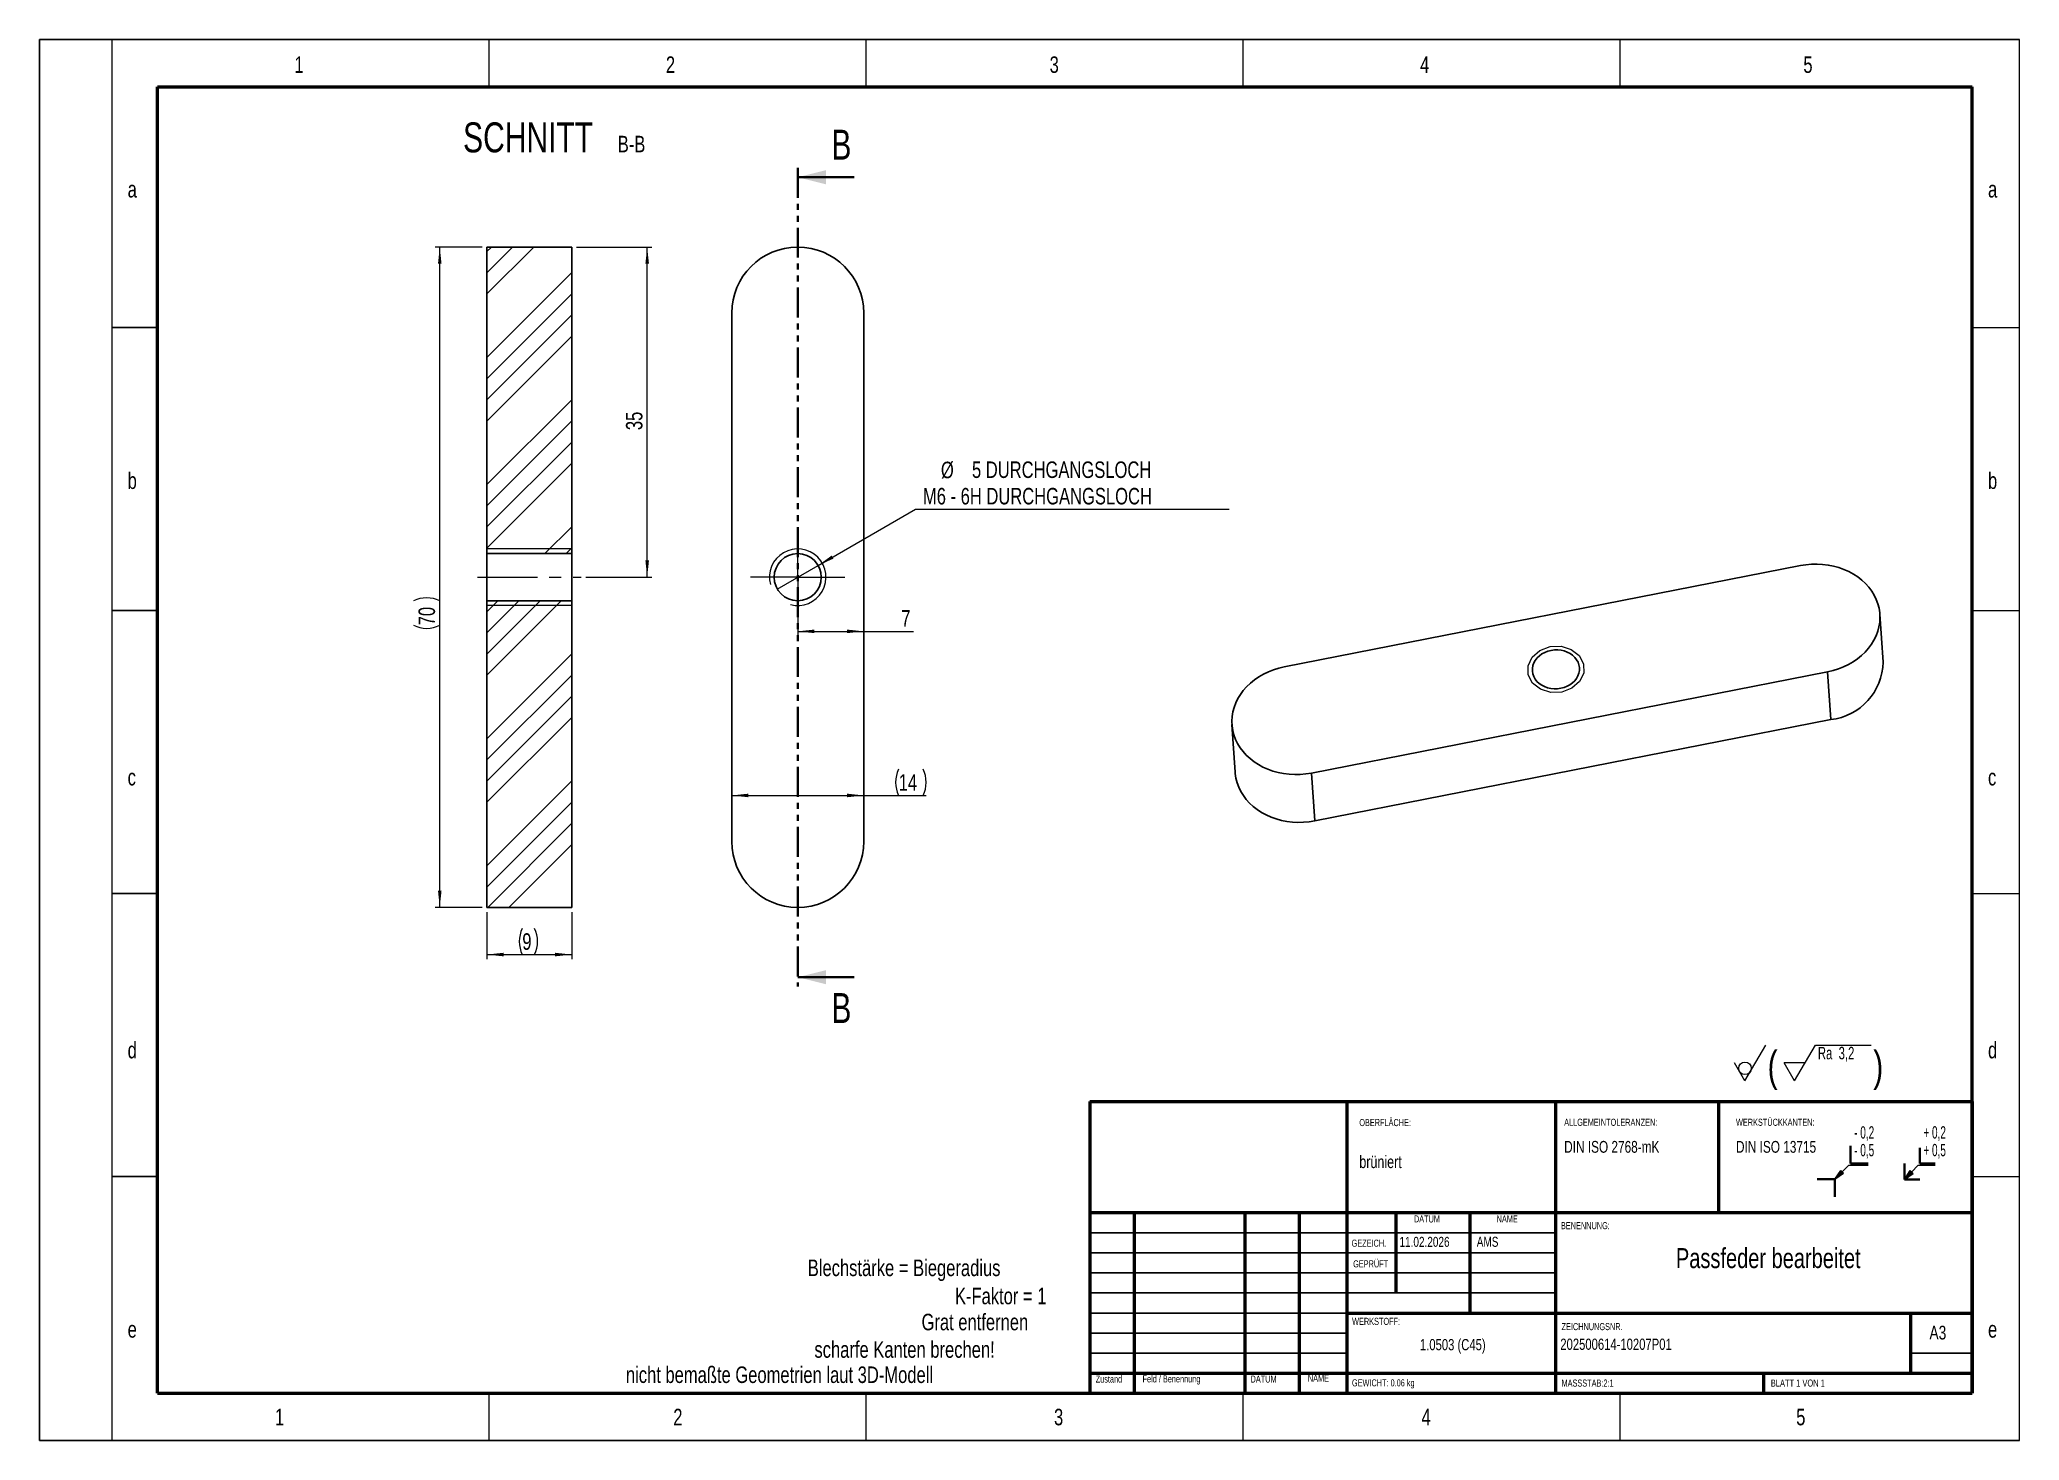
# Model space of a CAD drawing. Header units: millimetres. Extents: x 0 to 420, y 0 to 297.
import ezdxf

# ---------------------------------------------------------------- set-up
doc = ezdxf.new("R2010")
doc.units = ezdxf.units.MM
doc.header["$PDSIZE"] = -1
doc.linetypes.add('CENTERX2', pattern=[20.32, 12.7, -2.54, 2.54, -2.54])
doc.linetypes.add('PHANTOM', pattern=[12.7, 6.35, -1.27, 1.27, -1.27, 1.27, -1.27])
doc.styles.add('SLDTEXTSTYLE0', font='TXT', dxfattribs={"width": 0.605})
doc.styles.add('SLDTEXTSTYLE1', font='TXT', dxfattribs={"width": 0.75})
doc.styles.add('SLDTEXTSTYLE2', font='TXT', dxfattribs={"width": 0.678571})
doc.styles.add('SLDTEXTSTYLE3', font='TXT', dxfattribs={"width": 0.692308})
doc.dimstyles.new('SLDDIMSTYLE0', dxfattribs={"dimtxt": 3.5, "dimasz": 3.556, "dimexe": 0, "dimexo": 0.0625, "dimgap": 0.875, "dimtad": 0, "dimtih": 1, "dimtoh": 1, "dimdec": 6, "dimlfac": 0.5, "dimrnd": 1e-09, "dimzin": 12, "dimdsep": 46, "dimtxsty": 'SLDTEXTSTYLE1', "dimblk1": 'NONE', "dimsah": 1, "dimcen": 0, "dimadec": 0, "dimazin": 3, "dimtfac": 1, "dimtdec": 3, "dimtmove": 0, "dimatfit": 3, "dimldrblk": 'NONE', "dimfxl": 1, "dimfrac": 2, "dimtolj": 1, "dimtzin": 12, "dimarcsym": 0})
doc.dimstyles.new('SLDDIMSTYLE1', dxfattribs={"dimtxt": 3.5, "dimasz": 3.556, "dimexe": 0, "dimexo": 0.0625, "dimgap": 0.875, "dimtad": 1, "dimlfac": 0.5, "dimrnd": 1e-09, "dimzin": 12, "dimdsep": 46, "dimtxsty": 'SLDTEXTSTYLE1', "dimsah": 1, "dimcen": 0.09, "dimadec": 0, "dimazin": 3, "dimtfac": 1, "dimtdec": 3, "dimtofl": 0, "dimtmove": 0, "dimatfit": 3, "dimfxl": 1, "dimfrac": 2, "dimtolj": 1, "dimtzin": 12, "dimarcsym": 0})
doc.dimstyles.new('SLDDIMSTYLE2', dxfattribs={"dimtxt": 3.5, "dimasz": 3.556, "dimexe": 0, "dimexo": 0.0625, "dimgap": 0.875, "dimtad": 1, "dimlfac": 0.5, "dimrnd": 1e-09, "dimzin": 12, "dimdsep": 46, "dimtxsty": 'SLDTEXTSTYLE1', "dimsah": 1, "dimcen": 0.09, "dimadec": 0, "dimazin": 3, "dimtfac": 1, "dimtdec": 3, "dimtmove": 0, "dimatfit": 0, "dimfxl": 1, "dimfrac": 2, "dimtolj": 1, "dimtzin": 12, "dimarcsym": 0})
pattern_1 = [(45, (0, 0), (-13.4704, 13.4704), []), (45, (4.49, 0), (-13.4704, 13.4704), []), (45, (8.98, 0), (-13.4704, 13.4704), []), (45, (13.47, 0), (-13.4704, 13.4704), [])]

# ---------------------------------------------------------------- blocks, each defined once
blk = doc.blocks.new('SW_NOTE_0')
at = {"color": 0, "linetype": 'Continuous', "lineweight": 0, "insert": (0, 4.51), "char_height": 3.5, "attachment_point": 1, "style": 'SLDTEXTSTYLE0'}
blk.add_mtext('+ 0,5', dxfattribs=at)
blk = doc.blocks.new('SW_NOTE_0_1')
at = {"color": 0, "linetype": 'Continuous', "lineweight": 0, "insert": (0, 4.51), "char_height": 3.5, "attachment_point": 1, "style": 'SLDTEXTSTYLE0'}
blk.add_mtext('+ 0,2', dxfattribs=at)
blk = doc.blocks.new('SW_NOTE_0_2')
at = {"color": 0, "linetype": 'Continuous', "lineweight": 0, "insert": (0, 4.51), "char_height": 3.5, "attachment_point": 1, "style": 'SLDTEXTSTYLE0'}
blk.add_mtext('- 0,2', dxfattribs=at)
blk = doc.blocks.new('SW_NOTE_0_3')
at = {"color": 0, "linetype": 'Continuous', "lineweight": 0, "insert": (0, 4.51), "char_height": 3.5, "attachment_point": 1, "style": 'SLDTEXTSTYLE0'}
blk.add_mtext('- 0,5', dxfattribs=at)
blk = doc.blocks.new('Block3')
at = {"linetype": 'Continuous'}
for points in [[(735.45, 277.8), (737.92, 279.57), (737.22, 280.27)], [(755.16, 277.71), (757.62, 279.47), (756.78, 280.26)]]:
    blk.add_hatch(color=7, dxfattribs=at).paths.add_polyline_path(points, flags=0)
at = {"color": 7, "linetype": 'Continuous', "lineweight": 35}
for p, q in [((739.95, 287.3), (739.95, 282.3)), ((759.52, 286.66), (759.52, 282.3)), ((739.95, 282.3), (744.95, 282.3)), ((755.16, 277.71), (755.16, 282.3)), ((759.52, 282.3), (763.89, 282.3)), ((730.45, 277.8), (735.45, 277.8)), ((735.45, 277.8), (735.45, 272.8)), ((759.52, 277.71), (755.16, 277.71))]:
    blk.add_line(p, q, dxfattribs=at)
at = {"color": 7, "linetype": 'Continuous', "lineweight": 18}
for p, q in [((735.45, 277.8), (739.45, 281.8)), ((735.45, 277.8), (737.22, 280.27)), ((737.22, 280.27), (737.92, 279.57)), ((739.45, 281.8), (744.95, 281.8)), ((755.16, 277.71), (759.02, 281.8)), ((755.16, 277.71), (756.78, 280.26)), ((756.78, 280.26), (757.62, 279.47)), ((759.02, 281.8), (763.89, 281.8)), ((735.45, 277.8), (737.92, 279.57)), ((755.16, 277.71), (757.62, 279.47))]:
    blk.add_line(p, q, dxfattribs=at)
at = {"color": 7, "linetype": 'Continuous', "lineweight": 0}
for p in [(737.57, 279.92), (757.2, 279.87)]:
    blk.add_point(p, dxfattribs=at)
for name, p in [('SW_NOTE_0_2', (740.95, 288.28)), ('SW_NOTE_0_1', (760.52, 288.3)), ('SW_NOTE_0_3', (740.95, 283.28)), ('SW_NOTE_0', (760.52, 283.3))]:
    blk.add_blockref(name, p, dxfattribs=at)
blk = doc.blocks.new('SW_NOTE_0_4')
at = {"color": 0, "linetype": 'Continuous', "lineweight": 0}
for p, q in [((-4.81, 1.87), (-0.35, 9.43)), ((5.71, 1.87), (10.17, 9.43)), ((10.17, 9.43), (22, 9.43)), ((-4.81, 1.87), (-7.04, 5.65)), ((5.71, 1.87), (3.48, 5.65)), ((7.94, 5.65), (3.48, 5.65))]:
    blk.add_line(p, q, dxfattribs=at)
blk.add_circle((-4.81, 4.52), 1.32, dxfattribs=at)
at = {"color": 0, "linetype": 'Continuous', "lineweight": 0, "attachment_point": 1}
for s, insert, char_height, style in [('(', (0, 8.19), 6.35, 'SLDTEXTSTYLE1'), ('Ra  3,2', (10.66, 9.06), 2.646, 'SLDTEXTSTYLE2'), (')', (22.41, 8.19), 6.35, 'SLDTEXTSTYLE1')]:
    blk.add_mtext(s, dxfattribs=dict(at, insert=insert, char_height=char_height, style=style))
blk = doc.blocks.new('SW_NOTE_0_5')
at = {"color": 0, "linetype": 'Continuous', "lineweight": 0, "attachment_point": 1, "style": 'SLDTEXTSTYLE1'}
for s, insert, char_height in [('ALLGEMEINTOLERANZEN:', (0, 1.93), 1.5), ('DIN ISO 2768-mK', (0, -2.78), 2.5)]:
    blk.add_mtext(s, dxfattribs=dict(at, insert=insert, char_height=char_height))
blk = doc.blocks.new('SW_NOTE_0_6')
at = {"color": 0, "linetype": 'Continuous', "lineweight": 0, "attachment_point": 1, "style": 'SLDTEXTSTYLE1'}
for s, insert, char_height in [('WERKSTÜCKKANTEN:', (0, 1.93), 1.5), ('DIN ISO 13715', (0, -2.78), 2.5)]:
    blk.add_mtext(s, dxfattribs=dict(at, insert=insert, char_height=char_height))
blk = doc.blocks.new('_D')
at = {"color": 7, "linetype": 'Continuous', "lineweight": 0}
for p, q in [((165.15, 185.52), (185.8, 197.44)), ((185.8, 197.44), (252.36, 197.44)), ((156.49, 180.52), (165.15, 185.52))]:
    blk.add_line(p, q, dxfattribs=at)
at = {"color": 7, "linetype": 'Continuous', "lineweight": 18}
blk.add_solid([(165.15, 185.52), (168.42, 186.97), (168.04, 187.63)], dxfattribs=at)
at = {"color": 7, "linetype": 'Continuous', "lineweight": 18, "char_height": 3.5, "attachment_point": 1, "style": 'SLDTEXTSTYLE1'}
for s, insert in [('%%c', (191.2, 207.51)), ('5 DURCHGANGSLOCH', (197.79, 207.56)), ('M6 - 6H DURCHGANGSLOCH', (187.39, 201.95))]:
    blk.add_mtext(s, dxfattribs=dict(at, insert=insert))
blk = doc.blocks.new('_None')
blk = doc.blocks.new('_D_1')
at = {"color": 7, "linetype": 'Continuous', "lineweight": 0}
for p, q in [((146.82, 136.75), (174.82, 136.75)), ((174.82, 136.75), (188.07, 136.75))]:
    blk.add_line(p, q, dxfattribs=at)
at = {"color": 7, "linetype": 'Continuous', "lineweight": 18}
for centre, start, end in [((187.79, 139.53), 153.4349, 206.5651), ((181.85, 139.53), 333.4349, 26.5651)]:
    blk.add_arc(centre, 6.21, start, end, dxfattribs=at)
for points in [[(146.82, 136.75), (150.38, 136.37), (150.38, 137.13)], [(174.82, 136.75), (171.27, 137.13), (171.27, 136.37)]]:
    blk.add_solid(points, dxfattribs=at)
at = {"color": 7, "linetype": 'Continuous', "lineweight": 18, "insert": (182.24, 141.26), "char_height": 3.5, "attachment_point": 1, "style": 'SLDTEXTSTYLE1'}
blk.add_mtext('14', dxfattribs=at)
blk = doc.blocks.new('_D_2')
at = {"color": 7, "linetype": 'Continuous', "lineweight": 0}
for p, q in [((160.82, 182.02), (160.82, 170.54)), ((160.82, 171.54), (174.82, 171.54)), ((174.82, 171.54), (185.38, 171.54))]:
    blk.add_line(p, q, dxfattribs=at)
at = {"color": 7, "linetype": 'Continuous', "lineweight": 18}
for points in [[(160.82, 171.54), (164.38, 171.16), (164.38, 171.92)], [(174.82, 171.54), (171.27, 171.92), (171.27, 171.16)]]:
    blk.add_solid(points, dxfattribs=at)
at = {"color": 7, "linetype": 'Continuous', "lineweight": 18, "insert": (182.79, 176.05), "char_height": 3.5, "attachment_point": 1, "style": 'SLDTEXTSTYLE1'}
blk.add_mtext('7', dxfattribs=at)
blk = doc.blocks.new('SW_CENTERMARKSYMBOL_0')
at = {"color": 0, "linetype": 'Continuous', "lineweight": 18}
for p, q in [((0, 5), (0, 10)), ((0, 0), (0, 5)), ((-5, 0), (-10, 0)), ((0, 0), (-5, 0)), ((0, 0), (0, -5)), ((0, 0), (5, 0)), ((5, 0), (10, 0)), ((0, -5), (0, -10))]:
    blk.add_line(p, q, dxfattribs=at)
blk = doc.blocks.new('_D_3')
at = {"color": 7, "linetype": 'Continuous', "lineweight": 0}
for p, q in [((113.89, 253.02), (129.89, 253.02)), ((128.89, 183.02), (128.89, 253.02)), ((115.89, 183.02), (129.89, 183.02))]:
    blk.add_line(p, q, dxfattribs=at)
at = {"color": 7, "linetype": 'Continuous', "lineweight": 18}
for points in [[(128.89, 253.02), (128.51, 249.46), (129.27, 249.46)], [(128.89, 183.02), (129.27, 186.57), (128.51, 186.57)]]:
    blk.add_solid(points, dxfattribs=at)
at = {"color": 7, "linetype": 'Continuous', "lineweight": 18, "insert": (124.38, 214.2), "char_height": 3.5, "attachment_point": 1, "rotation": 90, "style": 'SLDTEXTSTYLE1'}
blk.add_mtext('35', dxfattribs=at)
blk = doc.blocks.new('_D_4')
at = {"color": 7, "linetype": 'Continuous', "lineweight": 0}
for p, q in [((94.89, 112.02), (94.89, 102.02)), ((112.89, 112.02), (112.89, 102.02)), ((94.89, 103.02), (112.89, 103.02))]:
    blk.add_line(p, q, dxfattribs=at)
at = {"color": 7, "linetype": 'Continuous', "lineweight": 18}
for centre, start, end in [((107.96, 105.8), 153.4349, 206.5651), ((99.43, 105.8), 333.4349, 26.5651)]:
    blk.add_arc(centre, 6.21, start, end, dxfattribs=at)
for points in [[(94.89, 103.02), (98.45, 102.64), (98.45, 103.4)], [(112.89, 103.02), (109.33, 103.4), (109.33, 102.64)]]:
    blk.add_solid(points, dxfattribs=at)
at = {"color": 7, "linetype": 'Continuous', "lineweight": 18, "insert": (102.4, 107.53), "char_height": 3.5, "attachment_point": 1, "style": 'SLDTEXTSTYLE1'}
blk.add_mtext('9', dxfattribs=at)
blk = doc.blocks.new('_D_5')
at = {"color": 7, "linetype": 'Continuous', "lineweight": 0}
for p, q in [((93.89, 253.02), (83.89, 253.02)), ((84.89, 113.02), (84.89, 253.02)), ((93.89, 113.02), (83.89, 113.02))]:
    blk.add_line(p, q, dxfattribs=at)
at = {"color": 7, "linetype": 'Continuous', "lineweight": 18}
for centre, start, end in [((82.11, 172.44), 63.4349, 116.5651), ((82.11, 178.38), 243.4349, 296.5651)]:
    blk.add_arc(centre, 6.21, start, end, dxfattribs=at)
for points in [[(84.89, 253.02), (84.51, 249.46), (85.27, 249.46)], [(84.89, 113.02), (85.27, 116.57), (84.51, 116.57)]]:
    blk.add_solid(points, dxfattribs=at)
at = {"color": 7, "linetype": 'Continuous', "lineweight": 18, "insert": (80.38, 172.82), "char_height": 3.5, "attachment_point": 1, "rotation": 90, "style": 'SLDTEXTSTYLE1'}
blk.add_mtext('70', dxfattribs=at)
blk = doc.blocks.new('SW_NOTE_0_7')
at = {"color": 0, "linetype": 'Continuous', "lineweight": 0, "attachment_point": 2, "style": 'SLDTEXTSTYLE1'}
for s, insert, char_height in [('SCHNITT', (16.07, 8.19), 6.35), ('B-B', (38.01, 5.35), 3.5)]:
    blk.add_mtext(s, dxfattribs=dict(at, insert=insert, char_height=char_height))

msp = doc.modelspace()

# ---------------------------------------------------------------- hatches: boundary and pattern name
at = {"linetype": 'Continuous', "lineweight": 18}
h = msp.add_hatch(dxfattribs=at)
h.set_pattern_fill('DIN 201 Stahl und Stahlguss', style=0, pattern_type=2)
h.set_pattern_definition(pattern_1)
h.paths.add_polyline_path([(112.8892279, 188.018932), (112.8892279, 253.018932), (94.8892279, 253.018932), (94.8892279, 188.018932)], flags=0)
h = msp.add_hatch(dxfattribs=at)
h.set_pattern_fill('DIN 201 Stahl und Stahlguss', style=0, pattern_type=2)
h.set_pattern_definition(pattern_1)
h.paths.add_polyline_path([(94.8892279, 178.018932), (94.8892279, 113.018932), (112.8892279, 113.018932), (112.8892279, 178.018932)], flags=0)

# ---------------------------------------------------------------- linework, layer by layer
at = {"color": 7, "linetype": 'Continuous', "lineweight": 25}
for p, q in [((0.0039786, 0.02368), (0.0039786, 296.9917057)), ((0.0039786, 296.9917057), (419.9752214, 296.9917057)), ((112.8892279, 253.018932), (94.8892279, 253.018932)), ((94.8892279, 188.018932), (94.8892279, 253.018932)), ((112.8892279, 188.018932), (112.8892279, 253.018932)), ((15.3384379, 235.9917057), (25.0039786, 235.9917057)), ((146.8234873, 239.018932), (146.8234873, 127.018932)), ((174.8234873, 127.018932), (174.8234873, 239.018932)), ((94.8892279, 188.018932), (112.8892279, 188.018932)), ((94.8892279, 188.018932), (94.8892279, 178.018932)), ((112.8892279, 178.018932), (112.8892279, 188.018932)), ((264.0126627, 163.9959583), (373.5149286, 185.4777136)), ((112.8892279, 178.018932), (94.8892279, 178.018932)), ((94.8892279, 113.018932), (94.8892279, 178.018932)), ((112.8892279, 113.018932), (112.8892279, 178.018932)), ((15.3384379, 175.9917057), (25.0039786, 175.9917057)), ((391.0618673, 165.0372367), (390.3738351, 175.1717951)), ((379.2970456, 162.9693305), (269.7947797, 141.4875752)), ((379.9850778, 152.8347722), (379.2970456, 162.9693305)), ((252.9358732, 151.7934937), (253.6239053, 141.6589354)), ((379.9850778, 152.8347722), (270.4828118, 131.3530169)), ((270.4828118, 131.3530169), (269.7947797, 141.4875752)), ((15.3384379, 115.9917057), (25.0039786, 115.9917057)), ((94.8892279, 113.018932), (112.8892279, 113.018932)), ((15.3384379, 55.9917057), (25.0039786, 55.9917057)), ((321.5752214, 44.02368), (222.7752214, 44.02368)), ((321.5752214, 39.77368), (222.7752214, 39.77368)), ((321.5752214, 35.52368), (222.7752214, 35.52368)), ((321.5752214, 31.27368), (222.7752214, 31.27368)), ((277.3752214, 27.02368), (222.7752214, 27.02368)), ((277.3752214, 22.773608), (222.7752214, 22.773608)), ((277.3752214, 18.52368), (222.7752214, 18.52368)), ((409.9752214, 18.52368), (396.9752214, 18.52368)), ((0.0039786, 0.02368), (419.9752214, 0.02368))]:
    msp.add_line(p, q, dxfattribs=at)
at = {"color": 7, "linetype": 'Continuous', "lineweight": 18}
for p, q in [((15.3384379, 296.9917057), (15.3384379, 0.02368)), ((95.3002623, 296.9917057), (95.3002623, 286.9917057)), ((175.2620866, 296.9917057), (175.2620866, 286.9917057)), ((255.2239109, 296.9917057), (255.2239109, 286.9917057)), ((335.1857353, 296.9917057), (335.1857353, 286.9917057)), ((419.9752214, 0.02368), (419.9752214, 296.9917057)), ((409.9752214, 235.9917057), (419.9752214, 235.9917057)), ((112.8892279, 189.018932), (94.8892279, 189.018932)), ((112.8892279, 177.018932), (94.8892279, 177.018932)), ((409.9752214, 175.9917057), (419.9752214, 175.9917057)), ((409.9752214, 115.9917057), (419.9752214, 115.9917057)), ((409.9752214, 55.9917057), (419.9752214, 55.9917057)), ((95.3002623, 10.02368), (95.3002623, 0.02368)), ((175.2620866, 10.02368), (175.2620866, 0.02368)), ((255.2239109, 10.02368), (255.2239109, 0.02368)), ((335.1857353, 10.02368), (335.1857353, 0.02368))]:
    msp.add_line(p, q, dxfattribs=at)
at = {"color": 7, "linetype": 'Continuous', "lineweight": 50}
for p, q in [((25.0039786, 10.02368), (25.0039786, 286.9917057)), ((25.0039786, 286.9917057), (409.9752214, 286.9917057)), ((409.9752214, 10.02368), (409.9752214, 286.9917057)), ((222.7752214, 71.8979988), (409.9752214, 71.8979988)), ((222.7752214, 71.8979988), (222.7752214, 10.02368)), ((277.3752214, 10.02368), (277.3752214, 71.8979988)), ((321.5752214, 71.8979988), (321.5752214, 10.02368)), ((356.1667788, 71.8979988), (356.1667788, 48.27368)), ((409.9752214, 71.8979988), (409.9752214, 10.02368)), ((409.9752214, 48.27368), (222.7752214, 48.27368)), ((232.1766982, 48.27368), (232.1766982, 10.02368)), ((255.6679334, 48.27368), (255.6679334, 10.02368)), ((267.1741476, 48.27368), (267.1741476, 10.02368)), ((287.7752214, 31.27368), (287.7752214, 48.27368)), ((303.3752214, 48.27368), (303.3752214, 27.02368)), ((277.3752214, 27.02368), (409.9752214, 27.02368)), ((396.9752214, 14.27368), (396.9752214, 27.02368)), ((222.7752214, 14.27368), (409.9752214, 14.27368)), ((365.7752214, 10.02368), (365.7752214, 14.27368)), ((25.0039786, 10.02368), (409.9752214, 10.02368))]:
    msp.add_line(p, q, dxfattribs=at)
at = {"color": 7, "linetype": 'PHANTOM', "lineweight": 35}
msp.add_line((160.8234873, 269.818932), (160.8234873, 96.218932), dxfattribs=at)
at = {"color": 7, "linetype": 'Continuous', "lineweight": 35}
for p, q in [((172.8234873, 267.818932), (160.8234873, 267.818932)), ((172.8234873, 98.218932), (160.8234873, 98.218932))]:
    msp.add_line(p, q, dxfattribs=at)
at = {"color": 7, "linetype": 'CENTERX2', "lineweight": 18}
msp.add_line((92.8892279, 183.018932), (114.8892279, 183.018932), dxfattribs=at)
at = {"color": 7, "linetype": 'Continuous', "lineweight": 25, "flags": 128}
for points in [[(373.5149286, 185.4777136), (374.6861488, 185.6648927), (375.8697605, 185.7696366), (377.0572356, 185.7911904), (378.2400186, 185.7293989), (379.4095872, 185.5847072), (380.5575149, 185.358158), (381.6755307, 185.0513835), (382.7555794, 184.666594), (383.7898791, 184.2065619), (384.7709776, 183.6746018), (385.6918063, 183.0745464), (386.5457303, 182.4107192), (387.3265973, 181.6879031), (388.0287811, 180.9113059), (388.6472224, 180.0865231), (389.1774652, 179.2194972), (389.6156893, 178.3164752), (389.9587372, 177.3839634), (390.2041372, 176.4286806), (390.3501212, 175.4575095), (390.3956374, 174.4774475), (390.3403579, 173.495556), (390.1846809, 172.5189095), (389.9297281, 171.5545447), (389.5773364, 170.60941), (389.1300449, 169.6903151), (388.5910762, 168.803882), (387.9643137, 167.9564976), (387.2542732, 167.1542672), (386.4660705, 166.402971), (385.6053847, 165.708022), (384.678417, 165.0744273), (383.6918463, 164.5067522), (382.6527808, 164.0090865), (381.568707, 163.5850161), (380.4474357, 163.2375964), (379.2970456, 162.9693305)], [(269.7947797, 141.4875752), (268.6235595, 141.3003961), (267.4399479, 141.1956522), (266.2524727, 141.1740984), (265.0696898, 141.23589), (263.9001211, 141.3805816), (262.7521934, 141.6071308), (261.6341776, 141.9139053), (260.5541289, 142.2986948), (259.5198293, 142.7587269), (258.5387307, 143.290687), (257.6179021, 143.8907424), (256.763978, 144.5545696), (255.983111, 145.2773857), (255.2809272, 146.0539829), (254.662486, 146.8787657), (254.1322431, 147.7457916), (253.694019, 148.6488136), (253.3509711, 149.5813254), (253.1055711, 150.5366082), (252.9595871, 151.5077793), (252.9140709, 152.4878413), (252.9693504, 153.4697328), (253.1250274, 154.4463793), (253.3799802, 155.4107441), (253.7323719, 156.3558788), (254.1796634, 157.2749737), (254.7186321, 158.1614068), (255.3453946, 159.0087912), (256.0554352, 159.8110216), (256.8436378, 160.5623179), (257.7043236, 161.2572668), (258.6312913, 161.8908615), (259.617862, 162.4585367), (260.6569275, 162.9562023), (261.7410013, 163.3802727), (262.8622726, 163.7276924), (264.0126627, 163.9959583)], [(322.6873751, 159.4632903), (323.3725707, 159.6406824), (324.0227986, 159.8962859), (324.624822, 160.2248972), (325.1663854, 160.6198269), (325.6364642, 161.0730352), (326.0254888, 161.5752963), (326.32554, 162.1163855), (326.5305094, 162.6852878), (326.6362246, 163.2704219), (326.6405334, 163.8598763), (326.5433482, 164.4416513), (326.3466473, 165.0039038), (326.0544351, 165.5351877), (325.67266, 166.0246878), (325.2090941, 166.4624393), (324.673174, 166.8395307), (324.0758097, 167.1482856), (323.4291617, 167.3824185), (322.7463939, 167.5371634), (322.0414055, 167.6093699), (321.3285481, 167.5975682), (320.6223333, 167.5019985), (319.9371376, 167.3246064), (319.2869097, 167.069003), (318.6848863, 166.7403916), (318.1433229, 166.345462), (317.6732442, 165.8922536), (317.2842195, 165.3899925), (316.9841684, 164.8489033), (316.7791989, 164.2800011), (316.6734837, 163.6948669), (316.6691749, 163.1054125), (316.7663601, 162.5236375), (316.963061, 161.961385), (317.2552733, 161.4301011), (317.6370483, 160.940601), (318.1006142, 160.5028495), (318.6365343, 160.1257581), (319.2338986, 159.8170033), (319.8805466, 159.5828703), (320.5633144, 159.4281254), (321.2683028, 159.3559189), (321.9811602, 159.3677206), (322.6873751, 159.4632903)], [(270.4828118, 131.3530169), (269.3115916, 131.1658377), (268.12798, 131.0610939), (266.9405048, 131.0395401), (265.7577219, 131.1013316), (264.5881532, 131.2460232), (263.4402255, 131.4725724), (262.3222097, 131.779347), (261.2421611, 132.1641365), (260.2078614, 132.6241686), (259.2267628, 133.1561287), (258.3059342, 133.7561841), (257.4520101, 134.4200113), (256.6711431, 135.1428274), (255.9689593, 135.9194246), (255.3505181, 136.7442074), (254.8202752, 137.6112332), (254.3820511, 138.5142552), (254.0390032, 139.446767), (253.7936032, 140.4020499), (253.6476192, 141.373221), (253.6239053, 141.6589354)]]:
    msp.add_lwpolyline(points, dxfattribs=at)
at = {"color": 7, "linetype": 'Continuous', "lineweight": 18, "flags": 128}
msp.add_lwpolyline([(322.8938792, 158.6594195), (320.5546693, 158.5861703), (318.3829525, 159.258365), (316.709353, 160.5736679), (315.7886613, 162.3318361), (315.7610443, 164.2652044), (316.6307064, 166.0794351), (318.2652494, 167.4983279), (320.4158291, 168.3058693), (322.7550391, 168.3791185), (324.9267558, 167.7069238), (326.6003553, 166.3916209), (327.521047, 164.6334527), (327.548664, 162.7000844), (326.6790019, 160.8858537), (325.0444589, 159.4669609), (322.8938792, 158.6594195)], dxfattribs=at)
at = {"color": 7, "linetype": 'Continuous', "lineweight": 25}
msp.add_circle((160.8234873, 183.018932), 5, dxfattribs=at)
for centre, radius, start, end in [((160.8234873, 239.018932), 14, 0, 180), ((378.5407331, 165.2745875), 12.5233836, 276.622764558, 358.914030471), ((160.8234873, 127.018932), 14, 180, 0)]:
    msp.add_arc(centre, radius, start, end, dxfattribs=at)
at = {"color": 7, "linetype": 'Continuous', "lineweight": 18}
msp.add_arc((160.8234873, 183.018932), 6, 255, 195, dxfattribs=at)
at = {"color": 7, "linetype": 'Continuous', "lineweight": 35}
for points in [[(160.8234873, 267.818932), (166.8234873, 266.318932), (166.8234873, 269.318932)], [(160.8234873, 98.218932), (166.8234873, 96.718932), (166.8234873, 99.718932)]]:
    msp.add_solid(points, dxfattribs=at)

# ---------------------------------------------------------------- block references
at = {"color": 7, "linetype": 'Continuous', "lineweight": 0}
for name, p in [('SW_NOTE_0_7', (87.5624754, 271.2513592)), ('SW_CENTERMARKSYMBOL_0', (160.8234873, 183.018932)), ('SW_NOTE_0_4', (366.5638886, 74.3938833)), ('SW_NOTE_0_5', (323.4068288, 66.2846455)), ('SW_NOTE_0_6', (359.8540934, 66.2846453))]:
    msp.add_blockref(name, p, dxfattribs=at)
at = {"color": 7, "linetype": 'Continuous', "xscale": 0.75, "yscale": 0.75, "zscale": 0.75}
msp.add_blockref('Block3', (-170.7865327, -152.9741272), dxfattribs=at)

# ---------------------------------------------------------------- texts
at = {"color": 7, "linetype": 'Continuous', "lineweight": 0}
for s, insert, char_height, attachment_point, style in [('1', (54.0453823, 293.4361381), 3.5, 1, 'SLDTEXTSTYLE1'), ('2', (132.859206, 293.4361381), 3.5, 1, 'SLDTEXTSTYLE1'), ('3', (214.2560347, 293.4361381), 3.5, 1, 'SLDTEXTSTYLE1'), ('4', (292.8362889, 293.4361381), 3.5, 1, 'SLDTEXTSTYLE1'), ('5', (374.1454649, 293.4361381), 3.5, 1, 'SLDTEXTSTYLE1'), ('a', (18.6785884, 267.0172048), 3.5, 1, 'SLDTEXTSTYLE1'), ('a', (413.3153719, 267.0172048), 3.5, 1, 'SLDTEXTSTYLE1'), ('b', (18.6785884, 205.2312638), 3.5, 1, 'SLDTEXTSTYLE1'), ('b', (413.3153719, 205.2312638), 3.5, 1, 'SLDTEXTSTYLE1'), ('c', (18.6785884, 142.3738903), 3.5, 1, 'SLDTEXTSTYLE1'), ('c', (413.3153719, 142.3738903), 3.5, 1, 'SLDTEXTSTYLE1'), ('d', (18.6785884, 84.5165351), 3.5, 1, 'SLDTEXTSTYLE1'), ('d', (413.3153719, 84.5165351), 3.5, 1, 'SLDTEXTSTYLE1'), ('OBERFLÄCHE:', (279.9513713, 68.1512909), 1.5, 1, 'SLDTEXTSTYLE1'), ('brüniert', (279.9513713, 60.3971183), 2.64583333, 1, 'SLDTEXTSTYLE1'), ('DATUM', (291.5358669, 47.7227044), 1.5, 1, 'SLDTEXTSTYLE1'), ('NAME', (309.084155, 47.7227044), 1.5, 1, 'SLDTEXTSTYLE1'), ('BENENNUNG:', (322.7314083, 46.3020143), 1.5, 1, 'SLDTEXTSTYLE1'), ('GEZEICH.', (278.3162657, 42.5841959), 1.5, 1, 'SLDTEXTSTYLE1'), ('11.02.2026', (288.472059, 43.1725471), 2.11666667, 1, 'SLDTEXTSTYLE1'), ('AMS', (304.8684751, 43.1786696), 2.11666667, 1, 'SLDTEXTSTYLE1'), ('Blechstärke = Biegeradius', (162.9556095, 38.350722), 3.5, 1, 'SLDTEXTSTYLE1'), ('GEPRÜFT', (278.6397553, 38.1992126), 1.5, 1, 'SLDTEXTSTYLE1'), ('Passfeder bearbeitet', (366.7046053, 40.7795213), 4.233333333, 2, 'SLDTEXTSTYLE1'), ('K-Faktor = 1', (194.1735557, 32.3818168), 3.5, 1, 'SLDTEXTSTYLE1'), ('Grat entfernen', (187.086782, 26.8614256), 3.5, 1, 'SLDTEXTSTYLE1'), ('WERKSTOFF:', (278.4210837, 26.0097363), 1.5, 1, 'SLDTEXTSTYLE1'), ('e', (18.6785884, 25.3073576), 3.5, 1, 'SLDTEXTSTYLE1'), ('scharfe Kanten brechen!', (164.3659534, 21.036044), 3.5, 1, 'SLDTEXTSTYLE1'), ('1.0503 (C45)', (299.7794775, 21.5092459), 2.38125, 2, 'SLDTEXTSTYLE1'), ('202500614-10207P01', (322.588445, 21.5979429), 2.38125, 1, 'SLDTEXTSTYLE1'), ('ZEICHNUNGSNR.', (322.8491875, 24.8923179), 1.5, 1, 'SLDTEXTSTYLE1'), ('A3', (400.8962062, 24.3241246), 2.91041667, 1, 'SLDTEXTSTYLE1'), ('e', (413.3153719, 25.3073576), 3.5, 1, 'SLDTEXTSTYLE1'), ('nicht bemaßte Geometrien laut 3D-Modell', (124.3735985, 15.6925872), 3.5, 1, 'SLDTEXTSTYLE1'), ('Zustand', (224.0352772, 13.7773344), 1.5, 1, 'SLDTEXTSTYLE1'), ('Feld / Benennung', (233.9723748, 13.8114161), 1.5, 1, 'SLDTEXTSTYLE1'), ('DATUM', (256.8849949, 13.7740828), 1.5, 1, 'SLDTEXTSTYLE1'), ('NAME', (269.0348238, 13.9608462), 1.5, 1, 'SLDTEXTSTYLE1'), ('GEWICHT: 0.06 kg', (278.3930325, 12.972992), 1.4986, 1, 'SLDTEXTSTYLE1'), ('MASSSTAB:2:1', (322.8491875, 12.9237673), 1.5, 1, 'SLDTEXTSTYLE1'), ('BLATT 1 VON 1', (367.2535158, 12.9237673), 1.5, 1, 'SLDTEXTSTYLE3'), ('1', (49.9255953, 6.7220826), 3.5, 1, 'SLDTEXTSTYLE1'), ('2', (134.4227104, 6.7220826), 3.5, 1, 'SLDTEXTSTYLE1'), ('3', (215.1942891, 6.7220826), 3.5, 1, 'SLDTEXTSTYLE1'), ('4', (293.1413441, 6.7220826), 3.5, 1, 'SLDTEXTSTYLE1'), ('5', (372.6266858, 6.7220826), 3.5, 1, 'SLDTEXTSTYLE1')]:
    msp.add_mtext(s, dxfattribs=dict(at, insert=insert, char_height=char_height, attachment_point=attachment_point, style=style))
at = {"color": 7, "linetype": 'Continuous', "char_height": 6.35, "attachment_point": 1, "style": 'SLDTEXTSTYLE1'}
for insert in [(167.9646826, 277.904014), (167.9646826, 94.8605997)]:
    msp.add_mtext('B', dxfattribs=dict(at, insert=insert))

# ---------------------------------------------------------------- dimensions: what is measured, and where the dimension line sits
at = {"color": 7, "linetype": 'Continuous', "lineweight": 18}
dim = msp.add_linear_dim(base=(84.8892279, 253.018932), p1=(94.8892279, 113.018932), p2=(94.8892279, 253.018932), angle=90, text='(<>)', dimstyle='SLDDIMSTYLE1', dxfattribs=at)
dim.commit()
dim.dimension.update_dxf_attribs({"geometry": '_D_5', "text_midpoint": (84.8892279, 175.4058292), "dimtype": 160})
dim = msp.add_linear_dim(base=(128.8892279, 253.018932), p1=(114.8892279, 183.018932), p2=(112.8892279, 253.018932), angle=90, dimstyle='SLDDIMSTYLE1', dxfattribs=at)
dim.commit()
dim.dimension.update_dxf_attribs({"geometry": '_D_3', "text_midpoint": (128.8892279, 216.7866271), "dimtype": 160})
dim = msp.add_diameter_dim_2p(p1=(156.4933602, 180.518932), p2=(165.1536143, 185.518932), text='<> DURCHGANGSLOCH\\PM6 - 6H DURCHGANGSLOCH\\P', dimstyle='SLDDIMSTYLE0', dxfattribs=at)
dim.commit()
dim.dimension.update_dxf_attribs({"geometry": '_D', "text_midpoint": (219.8755546, 203.0228348), "dimtype": 163})
dim = msp.add_linear_dim(base=(174.8234873, 171.540474), p1=(160.8234873, 183.018932), p2=(174.8234873, 127.018932), dimstyle='SLDDIMSTYLE1', dxfattribs=at)
dim.commit()
dim.dimension.update_dxf_attribs({"geometry": '_D_2', "text_midpoint": (184.0877525, 171.540474), "dimtype": 160})
for base, p1, p2, dimstyle, picture, middle in [((174.8234873, 136.7522776), (146.8234873, 127.018932), (174.8234873, 127.018932), 'SLDDIMSTYLE1', '_D_1', (184.8234873, 136.7522776)), ((112.8892279, 103.018932), (94.8892279, 113.018932), (112.8892279, 113.018932), 'SLDDIMSTYLE2', '_D_4', (103.6956067, 103.018932))]:
    dim = msp.add_linear_dim(base=base, p1=p1, p2=p2, text='(<>)', dimstyle=dimstyle, dxfattribs=at)
    dim.commit()
    dim.dimension.update_dxf_attribs({"geometry": picture, "text_midpoint": middle, "dimtype": 160})

doc.saveas('drawing.dxf')
